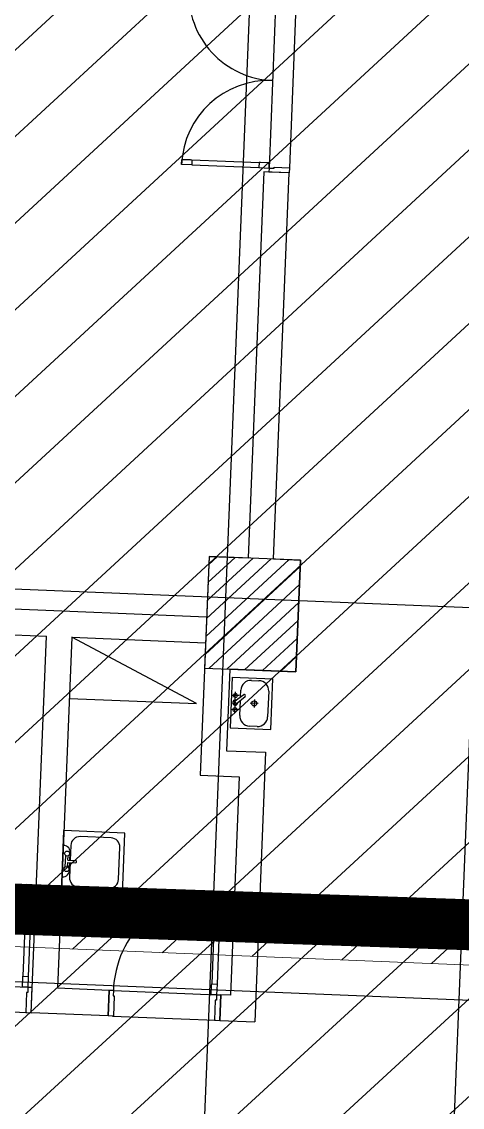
# Model space of a CAD drawing. Extents: x -678889171 to 586587, y -792238163 to 335485.
# Drawn here: x -678733608 to -678729276, y -791955414 to -791944754 of the extents above; entities that cross this region are included whole.
import ezdxf
from ezdxf.enums import TextEntityAlignment as Align

# ---------------------------------------------------------------- set-up
doc = ezdxf.new("R2010")
doc.units = 0
doc.header["$MEASUREMENT"] = 0
for name, color, linetype in [('A-FLOR-PATT', 252, 'Continuous'), ('A-SITE-PATT', 252, 'Continuous'), ('A-WALL', 252, 'Continuous')]:
    doc.layers.add(name, color=color, linetype=linetype)
for name, color, linetype, lineweight in [('BASEMENT3 LAYOUT$0$A-TABL-TEXT', 252, 'Continuous', 30), ('BASEMENT3 LAYOUT$0$HATCH1', 252, 'Continuous', 15), ('BASEMENT3 LAYOUT$0$HATCH2', 252, 'Continuous', 15)]:
    doc.layers.add(name, color=color, linetype=linetype, lineweight=lineweight)
doc.styles.add('Ground floor Towers$0$$Bas01-Rname$0$EN-SC', font='swissc.ttf')
doc.styles.add('Ground floor Towers$0$$Bas01-Rname$0$EN-SCL', font='swisscl.ttf')
doc.styles.add('Ground floor Towers$0$04-Ground Floor$0$V2-lower ground$0$LEVEL  FOR LICENSE LOWER GR$0$$LG- LEVEL$0$AR-SR', font='sarb.shx')

# ---------------------------------------------------------------- blocks, each defined once
blk = doc.blocks.new('A$C61C61320')
at = {"layer": 'BASEMENT3 LAYOUT$0$HATCH2'}
h = blk.add_hatch(dxfattribs=at)
h.set_pattern_fill('ANSI31', color=256, scale=5000, style=0)
h.set_pattern_definition([(45, (1320016.062358054, 343948.7931753235), (-441.9417382415922, 441.9417382415922), [])])
h.paths.add_polyline_path([(11086.00013759569, 20764.88754983409), (-87874.57371154218, 20764.88754983409), (-87874.57371154218, -14411.92520058152), (11086.00013759569, -14411.92520058152)])
h = blk.add_hatch(dxfattribs=at)
h.set_pattern_fill('JIS_WOOD', color=256, scale=1000, style=0)
h.set_pattern_definition([(45, (-845211.5632561638, -471074.8112416068), (-499.9999991609842, 499.9999991609843), [])])
edge = h.paths.add_edge_path()
edge.add_line((-87728.88771757309, -14436.92520058164), (11085.99286301623, -14077.61977391216))
edge.add_line((11085.9928630162, -14077.61977391216), (11086.00013759563, -61296.12011963065))
edge.add_line((11086.00013759569, -61296.12011963065), (-23868.16462742418, -60220.57708285929))
edge.add_line((-23868.16462742421, -60220.57708285929), (-23388.15647815715, -47455.2645226442))
edge.add_arc((-38984.06513334403, -44366.02445463254), 15898.9235792472, 348.7958745272753, 525.9866040010601)
edge.add_line((-54409.82303213701, -40516.12001080933), (-55179.78612954497, -49076.3717473704))
edge.add_line((-55179.78612954495, -49076.3717473704), (-87616.00626249687, -47227.09333388295))
edge.add_line((-87616.00626249681, -47227.09333388295), (-87728.88771757303, -14436.92520058164))
at = {"layer": 'BASEMENT3 LAYOUT$0$A-TABL-TEXT', "const_width": 500}
blk.add_lwpolyline([(-87874.57371154218, -14411.92520058152), (11006.35061529244, -13813.14535745487)], dxfattribs=at)
at = {"layer": 'BASEMENT3 LAYOUT$0$HATCH1'}
blk.add_lwpolyline([(-34954.57419444504, 20764.88754983409), (11086.00013759569, 20764.88754983409), (11086.00013759569, -14077.61977391367), (-34954.57419444504, -14077.61016135014), (-34954.57429169421, 20764.8875468953)], dxfattribs=at)
at = {"layer": 'BASEMENT3 LAYOUT$0$HATCH2'}
blk.add_lwpolyline([(11086.00013759569, 20764.88754983409), (-87874.57371154218, 20764.88754983409), (-87874.57371154218, -14411.92520058152), (11086.00013759569, -14411.92520058152)], close=True, dxfattribs=at)
blk = doc.blocks.new('2')
at = {"layer": 'BASEMENT3 LAYOUT$0$A-TABL-TEXT', "const_width": 500}
blk.add_lwpolyline([(28948.80462125619, 217778.7896551112), (130982.8937054502, 218396.6636916995)], dxfattribs=at)
at = {"layer": 'BASEMENT3 LAYOUT$0$HATCH1'}
blk.add_lwpolyline([(82966.28210714832, 252962.2482544654), (129006.8564391891, 252962.2482544654), (129006.8564391891, 218119.7409307177), (82966.28210714832, 218119.7505432812), (82966.28200989915, 252962.2482515266)], dxfattribs=at)
blk = doc.blocks.new('GR')
at = {"layer": 'A-FLOR-PATT'}
for p, q in [((62875, 225220), (62875, 268485)), ((63128.81698648185, 242409.3995262535), (63128.81698648185, 240689.3995262535)), ((63328.81698648185, 242399.3995262535), (63328.81698648185, 240699.3995262535)), ((62268.81698648185, 240689.3995262535), (62268.81698648185, 240739.3995262535)), ((62268.81698648185, 240739.3995262535), (62355.81698648185, 240739.3995262535)), ((62355.81698648185, 240739.3995262535), (62268.81698648185, 240739.3995262535)), ((62268.81698648185, 240739.3995262535), (62368.81698648185, 240739.3995262535)), ((62368.81698648185, 240739.3995262535), (62368.81698648185, 240689.3995262535)), ((62368.81698648185, 240739.3995262535), (63028.81698648185, 240739.3995262535)), ((63028.81698648185, 240739.3995262535), (63028.81698648185, 240689.3995262535)), ((63041.81698648185, 240739.3995262535), (63028.81698648185, 240739.3995262535)), ((63128.81698648185, 240739.3995262535), (63041.81698648185, 240739.3995262535)), ((63128.81698648185, 240689.3995262535), (63128.81698648185, 240739.3995262535)), ((62368.81698648185, 240689.3995262535), (62268.81698648185, 240689.3995262535)), ((62368.81698648185, 240689.3995262535), (63028.81698648185, 240689.3995262535)), ((63028.81698648185, 240689.3995262535), (63128.81698648185, 240689.3995262535)), ((63328.81698648195, 240649.3995262535), (63078.81698648198, 240649.3995262535)), ((63078.81698648198, 240649.3995262535), (63078.81698352813, 236855.384821265)), ((63128.81698648185, 240689.3995262535), (63178.81698648185, 240689.3995262535)), ((63128.81698648185, 240689.3995262535), (63128.81698648185, 240649.3995262535)), ((63328.81698648185, 240649.3995262535), (63128.81698648185, 240649.3995262535)), ((63178.81698648185, 240699.3995262535), (63328.81698648185, 240699.3995262535)), ((63178.81698648185, 240689.3995262535), (63178.81698648185, 240699.3995262535)), ((63328.81698648185, 240699.3995262535), (63328.81698648185, 240649.3995262535)), ((63328.81698354807, 236855.384821265), (63328.81698648195, 240649.3995262535)), ((65329.01595674587, 231006.2003641439), (65328.71875423907, 238776.1985141063)), ((62694.55217839775, 236855.384821265), (62694.55217839775, 235755.384821265)), ((63594.55217839775, 236855.384821265), (62694.55217839775, 236855.384821265)), ((62694.55217839766, 236774.4528653433), (62775.48413431959, 236855.3848212652)), ((62694.55217839766, 236597.6761700467), (62952.26082961622, 236855.3848212652)), ((62694.55217839766, 236420.89947475), (63129.03752491286, 236855.3848212652)), ((62694.55217839766, 236244.1227794534), (63305.81422020949, 236855.3848212652)), ((62694.55217839766, 236067.3460841568), (63482.59091550612, 236855.3848212652)), ((62694.55217839773, 236855.384821265), (62694.55217839773, 234705.384821265)), ((62694.55217839773, 236855.384821265), (63078.81698352816, 236855.384821265)), ((62694.55217839766, 235890.5693888601), (63594.55217839766, 236790.5693888601)), ((63328.81698354807, 236855.384821265), (63594.55217839773, 236855.384821265)), ((63594.55217839775, 235755.384821265), (63594.55217839775, 236855.384821265)), ((63594.55217839773, 236855.384821265), (63594.55217839773, 235755.384821265)), ((62736.14430609928, 235755.3848212651), (63594.55217839766, 236613.7926935635)), ((106690.0000000001, 236455), (58315, 236455)), ((62912.92100139603, 235755.3848212651), (63594.55217839777, 236437.0159982668)), ((62694.55217839773, 236258.7779841803), (54319.33478700568, 236258.7779841805)), ((63089.69769669266, 235755.3848212651), (63594.55217839777, 236260.2393029702)), ((63266.47439198929, 235755.3848212651), (63594.55217839777, 236083.4626076735)), ((57346.59956900119, 236006.2014328498), (61128.81698157908, 236006.2014328523)), ((61128.81698157916, 232306.8200706129), (61128.81698157908, 236006.2014328065)), ((61378.81698157908, 236006.2014328065), (61378.81698157916, 232556.8200706118)), ((62628.81698155742, 235406.2014318678), (61378.81698157908, 236006.2014328065)), ((61378.81698148318, 236006.2014328526), (62694.55217839773, 236006.2014328533)), ((63443.25108728593, 235755.3848212651), (63594.55217839777, 235906.6859123769)), ((62694.55217839775, 235755.384821265), (63594.55217839775, 235755.384821265)), ((62944.55217839773, 235755.384821265), (62944.55217839773, 234955.384821265)), ((63594.55217839773, 235755.384821265), (62944.55217839773, 235755.384821265)), ((62969.55217839771, 235680.384821265), (62969.5521783977, 235180.384821265)), ((62969.55217839771, 235680.384821265), (63369.55217839771, 235680.384821265)), ((63159.55220116839, 235655.3848473277), (63234.35694124913, 235655.3848473277)), ((63369.5521783977, 235180.384821265), (63369.55217839771, 235680.384821265)), ((63044.55307614281, 235500.5179989653), (62974.55306713144, 235500.5179989654)), ((62999.95030439249, 235442.041310539), (63090.66674724452, 235512.8173963121)), ((63009.55307163712, 235465.5179944533), (63009.55307163712, 235535.5180034775)), ((63019.15583888168, 235418.9946691478), (63105.67430787167, 235495.9448444851)), ((63059.55219141083, 235488.4096459295), (63059.55219141083, 235555.3848375542)), ((63334.35695100897, 235555.3848375519), (63334.35695100897, 235305.3848049758)), ((61378.81698169686, 235406.2014328494), (62628.81698155742, 235406.2014318678)), ((63009.55307163712, 235325.5179762093), (63009.55307163712, 235395.5179852335)), ((63059.55219141083, 235305.384804978), (63059.55219141083, 235454.7911082081)), ((63236.95457637796, 235430.384821265), (63156.95456603955, 235430.384821265)), ((63196.95457120876, 235470.3848264415), (63196.95457120876, 235390.3848160885)), ((63044.55307614281, 235360.5179807214), (62974.55306713144, 235360.5179807215)), ((62969.5521783977, 235180.384821265), (63369.5521783977, 235180.384821265)), ((63234.35694125142, 235205.3847952022), (63159.55220117067, 235205.3847952022)), ((62944.55217839773, 234955.384821265), (63328.81698004346, 234955.384821265)), ((63328.81698004346, 234955.384821265), (63328.81697662159, 232306.8200706166)), ((62694.55217839773, 234705.384821265), (63078.81697936058, 234705.384821265)), ((63078.81697936058, 234705.384821265), (63078.81697654827, 232556.8200706166)), ((61978.81698143465, 234106.6813626167), (61378.81698157909, 234106.6813626167)), ((61378.81698157906, 233506.6813626167), (61378.81698157909, 234106.6813626167)), ((61978.81698143465, 233506.6813626167), (61978.81698143465, 234106.6813626167)), ((61845.48364835352, 234053.667616274), (61540.66111687457, 234053.6676162207)), ((61448.28981760892, 233817.7797512467), (61448.28981760892, 233882.7064060204)), ((61451.77222799382, 233964.778727332), (61451.77222854609, 233817.7797512467)), ((61934.37253696757, 233648.583997848), (61934.37253739429, 233964.7787273854)), ((61406.50752471812, 233751.5968130525), (61406.50752471812, 233861.3661687016)), ((61428.71668868224, 233817.7797512467), (61428.71668868224, 233860.3518852851)), ((61428.71668868224, 233817.7797512467), (61507.81086005102, 233817.7797512467)), ((61428.71668868224, 233752.6110964679), (61428.71668868224, 233795.5575290241)), ((61428.71668868224, 233795.5575290241), (61507.81086005102, 233795.5575290241)), ((61448.28981760892, 233729.6631597444), (61448.28981760892, 233795.5575290241)), ((61451.77222858055, 233795.5575290241), (61451.77222858055, 233648.583997848)), ((61512.81086005011, 233800.5575290241), (61512.81086005011, 233812.7797512467)), ((61086.44162384767, 233562.2934708332), (61033.81005411324, 233562.2830024928)), ((61033.81005411324, 233562.2830024928), (61033.82826902554, 233470.704071155)), ((61033.82826902554, 233470.704071155), (61033.81005411324, 233562.2830024928)), ((61033.81005411324, 233562.2830024928), (61033.83099079409, 233457.0198630238)), ((61086.46256052848, 233457.0303313643), (61086.44162384767, 233562.2934708332)), ((61540.66111746136, 233559.6951089577), (61845.48364808681, 233559.6951089577)), ((62943.3436755086, 233562.2934708332), (62890.71210577418, 233562.2830024928)), ((62890.71210577418, 233562.2830024928), (62890.73032068647, 233470.704071155)), ((62890.73032068647, 233470.704071155), (62890.71210577418, 233562.2830024928)), ((62890.71210577418, 233562.2830024928), (62890.73304245502, 233457.0198630238)), ((62943.36461218941, 233457.0303313643), (62943.3436755086, 233562.2934708332)), ((61033.83099079409, 233457.0198630238), (61086.46256052848, 233457.0303313643)), ((61033.83099079409, 233457.0198630238), (61034.00895308107, 232662.2831504403)), ((61086.46256052848, 233457.0303313643), (61086.64052281549, 232662.2936187807)), ((61978.81698143465, 233506.6813626167), (61378.81698157906, 233506.6813626167)), ((62890.73304245502, 233457.0198630238), (62943.36461218941, 233457.0303313643)), ((62890.73304245502, 233457.0198630238), (62890.911004742, 232662.2831504403)), ((62943.36461218941, 233457.0303313643), (62943.54257447642, 232662.2936187807)), ((-2250.000000000029, 232605), (106690.0000000001, 232605)), ((61034.00895308107, 232662.2831504403), (61086.64052281549, 232662.2936187807)), ((61034.01167484955, 232648.5989423097), (61034.00895308107, 232662.2831504403)), ((61034.02988976188, 232557.0200109715), (61034.01167484955, 232648.5989423097)), ((61086.64052281549, 232662.2936187807), (61086.6614594963, 232557.0304793119)), ((62890.911004742, 232662.2831504403), (62943.54257447642, 232662.2936187807)), ((62890.91372651048, 232648.5989423097), (62890.911004742, 232662.2831504403)), ((62890.93194142281, 232557.0200109715), (62890.91372651048, 232648.5989423097)), ((62943.54257447642, 232662.2936187807), (62943.56351115723, 232557.0304793119)), ((60070.87215402763, 232556.8085499952), (61086.6614594963, 232557.0304793119)), ((61086.6614594963, 232557.0304793119), (61034.02988976188, 232557.0200109715)), ((61086.67192783672, 232504.3989095775), (61076.1456138897, 232504.3968159095)), ((61076.1456138897, 232504.3968159095), (61076.18487017375, 232307.0283905886)), ((61086.6614594963, 232557.0304793119), (61128.76671528412, 232557.0388539843)), ((61086.6614594963, 232557.0304793119), (61086.67192783672, 232504.3989095775)), ((61128.81643990864, 232307.0388589291), (61128.76671528412, 232557.0388539843)), ((61885.69383199421, 232556.8200706375), (61378.81698157916, 232556.8200706118)), ((61927.77420568856, 232556.8085499952), (61885.66894990107, 232556.8001753229)), ((61885.71867452556, 232306.8001802677), (61885.66894990107, 232556.8001753229)), ((61885.66894990107, 232556.8001753229), (61885.71867452556, 232306.8001802677)), ((61885.66898946263, 232556.6012719097), (61885.71867452556, 232306.8001802677)), ((61885.69383199421, 232556.8200706166), (61885.6938319941, 232306.8200706166)), ((61927.77420568856, 232556.8085499952), (62943.56351115723, 232557.0304793119)), ((61927.77420568856, 232556.8085499952), (61927.78467402898, 232504.1769802609)), ((61927.78467402898, 232504.1769802609), (61938.31098797591, 232504.179073929)), ((61938.31098797591, 232504.179073929), (61938.35024425999, 232306.8106486081)), ((62943.56351115723, 232557.0304793119), (62890.93194142281, 232557.0200109715)), ((62943.57397949765, 232504.3989095775), (62933.04766555064, 232504.3968159095)), ((62933.04766555064, 232504.3968159095), (62933.08692183468, 232307.0283905886)), ((62943.56351115723, 232557.0304793119), (62985.66876694505, 232557.0388539843)), ((62943.56351115723, 232557.0304793119), (62943.57397949765, 232504.3989095775)), ((62985.71849156957, 232307.0388589291), (62985.66876694505, 232557.0388539843)), ((62985.71903324012, 232557.0189588692), (62985.71903324012, 232306.8200706166)), ((63078.81697654827, 232556.8200706166), (62985.71903324009, 232556.8200706166)), ((60070.9218786523, 232306.8085549403), (61086.711184121, 232307.030484257)), ((61076.18487017375, 232307.0283905886), (61128.81643990864, 232307.0388589291)), ((61885.6938319941, 232306.820070621), (61128.81698157916, 232306.8200706129)), ((61938.35024425999, 232306.8106486081), (61885.71867452556, 232306.8001802677)), ((61927.82393031323, 232306.8085549403), (62943.61323578193, 232307.030484257)), ((62933.08692183468, 232307.0283905886), (62985.71849156957, 232307.0388589291)), ((62985.71903324012, 232306.8200706166), (63328.81697662159, 232306.8200706166))]:
    blk.add_line(p, q, dxfattribs=at)
for centre, radius in [((63009.55307163712, 235500.5179989654), 20.00000260627633), ((63009.55307163712, 235360.5179807215), 20.00000260627633), ((63009.55307163709, 235430.5179898434), 5.000000651569082), ((63196.95457120876, 235430.384821265), 25.00000325784541), ((61418.60986754581, 233882.7064060204), 24.53308848859332), ((61418.60986754581, 233730.2565757326), 24.53308848859332)]:
    blk.add_circle(centre, radius, dxfattribs=at)
for centre, radius, start, end in [((687279.656740699, 163488.6097753342), 632022.5456272444, 169.8809308091749, 188.016783999427), ((687279.656740699, 163488.6097753342), 623072.5456272444, 169.8809308091749, 188.016783999427), ((687377.2148750997, 163494.3993246956), 622619.9563395467, 169.8833632136182, 188.0029312343603), ((63128.81698648185, 242409.3995262535), 860.0000000000014, 180, 270), ((63128.81698648185, 240689.3995262535), 860.0000000000014, 90, 180), ((63159.55220117638, 235555.3848375622), 100.0000097655429, 90.00000000457736, 180.0000000045857), ((63234.35694124115, 235555.3848375599), 100.0000097678276, 359.999999995431, 89.9999999954268), ((63096.76768587836, 235503.1333404674), 11.44562754148007, 321.0931510836626, 122.2108576339145), ((63009.55307163709, 235430.5179898434), 25.00000325784541, 74.80864215315675, 4.802500035519004), ((63009.55307163696, 235430.5179898435), 15.00000195357535, 126.2854118315866, 313.3257303471148), ((63159.55220117865, 235305.3848049701), 100.0000097678276, 179.999999995431, 269.9999999954268), ((63234.35694124343, 235305.3848049678), 100.0000097655429, 270.0000000045774, 4.585697847478355e-09), ((61540.66111687457, 233964.778727332), 88.88888888891378, 90, 180), ((61845.48364851353, 233964.7787273854), 88.88888888891378, 0, 90.00000007837376), ((61382.54342653547, 233893.7579669332), 66.66877037070529, 350.458137331387, 92.36044005490399), ((61507.81086005102, 233812.7797512467), 5.000000000001401, 0, 90), ((61507.81086005102, 233800.5575290241), 5.000000000001401, 270, 0), ((61382.54342653547, 233718.6115988299), 66.66877037070529, 267.639559945096, 9.541862668613001), ((61068.91301060002, 232564.3779920811), 998.0694139264465, 88.99369003764434, 180.4333982871202), ((61540.66111746136, 233648.583997848), 88.88888888891378, 180, 270), ((61845.48364808681, 233648.583997848), 88.88888888891378, 270, 0), ((62925.81506226095, 232564.3779920811), 998.0694139264465, 88.99369003764434, 180.4333982871202)]:
    blk.add_arc(centre, radius, start, end, dxfattribs=at)
at = {"layer": 'A-FLOR-PATT', "style": 'Ground floor Towers$0$04-Ground Floor$0$V2-lower ground$0$LEVEL  FOR LICENSE LOWER GR$0$$LG- LEVEL$0$AR-SR', "flags": 12}
for tag, p in [('L', (30296.07288644527, 72859.53473235783)), ('P', (30237.50458115668, 72203.99769414036))]:
    blk.add_attdef(tag, text='', height=500, dxfattribs=at).set_placement(p, align=Align.RIGHT)
at = {"layer": 'A-FLOR-PATT'}
for tag, p, height, style in [('N', (85492.25876324323, 56633.4995742733), 250, 'Ground floor Towers$0$$Bas01-Rname$0$EN-SC'), ('N', (89389.48149106537, 56633.4995742733), 250, 'Ground floor Towers$0$$Bas01-Rname$0$EN-SC'), ('N', (94597.61363499537, 56633.4995742733), 250, 'Ground floor Towers$0$$Bas01-Rname$0$EN-SC'), ('AN', (85922.66280553787, 56313.08159666645), 200, 'Ground floor Towers$0$$Bas01-Rname$0$EN-SCL'), ('AN', (89819.88553336001, 56313.08159666645), 200, 'Ground floor Towers$0$$Bas01-Rname$0$EN-SCL'), ('AN', (95028.01767729002, 56313.08159666645), 200, 'Ground floor Towers$0$$Bas01-Rname$0$EN-SCL'), ('SN', (85299.47460008037, 56025.08594095582), 200, 'Ground floor Towers$0$$Bas01-Rname$0$EN-SCL'), ('F', (85927.04975899268, 56008.67972904726), 200, 'Ground floor Towers$0$$Bas01-Rname$0$EN-SCL'), ('SN', (89196.69732790251, 56025.08594095582), 200, 'Ground floor Towers$0$$Bas01-Rname$0$EN-SCL'), ('F', (89824.27248681482, 56008.67972904726), 200, 'Ground floor Towers$0$$Bas01-Rname$0$EN-SCL'), ('SN', (94404.82947183252, 56025.08594095582), 200, 'Ground floor Towers$0$$Bas01-Rname$0$EN-SCL'), ('F', (95032.40463074483, 56008.67972904726), 200, 'Ground floor Towers$0$$Bas01-Rname$0$EN-SCL')]:
    blk.add_attdef(tag, p, '', height=height, dxfattribs=dict(at, style=style))
at = {"layer": 'A-FLOR-PATT', "style": 'Ground floor Towers$0$$Bas01-Rname$0$EN-SCL', "width": 0.8}
for p in [(85305.16036184286, 56295.1433535593), (89202.383089665, 56295.1433535593), (94410.51523359501, 56295.1433535593)]:
    blk.add_attdef('FN', p, '', height=250, dxfattribs=at)

msp = doc.modelspace()

# ---------------------------------------------------------------- block references
at = {"layer": 'A-SITE-PATT', "rotation": 357.6731745000001}
for name, p in [('2', (-678833487.1858103, -792167746.3685482, -212772)), ('A$C61C61320', (-678706236.4347705, -791940527.995869, -212772))]:
    msp.add_blockref(name, p, dxfattribs=at)

# ---------------------------------------------------------------- next in the draw order: block references
at = {"layer": 'A-WALL', "rotation": 357.6731745000001}
msp.add_blockref('GR', (-678804025.0995113, -792184118.4910543, -212772), dxfattribs=at)

doc.saveas('drawing.dxf')
